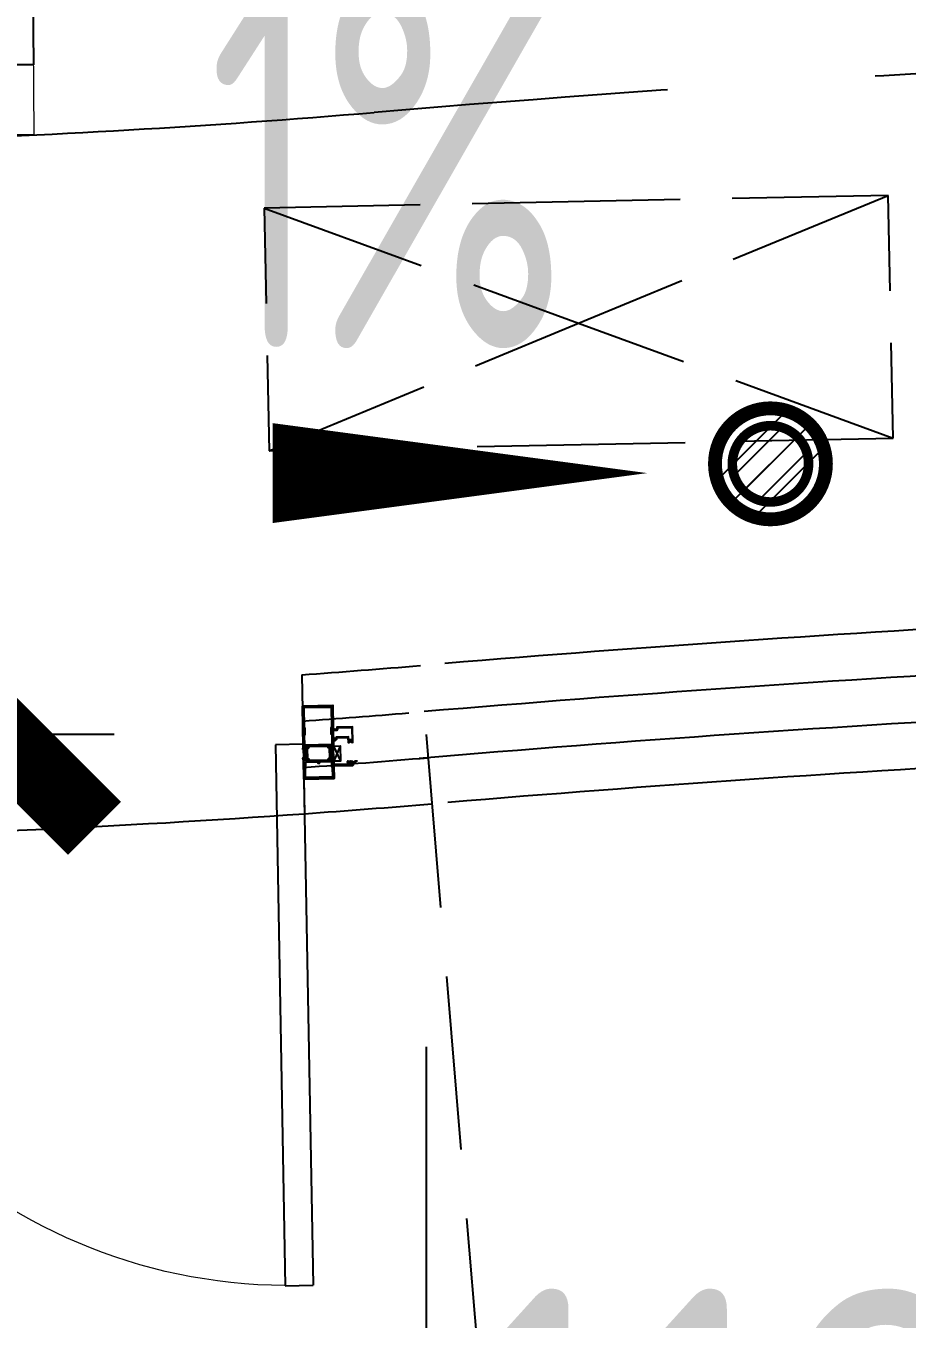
# Model space of a CAD drawing. Header units: inches. Extents: x 0 to 1813292486, y 0 to 3473589894.
# Drawn here: x 600504912 to 600506183, y 3473208569 to 3473210433 of the extents above; entities that cross this region are included whole.
import ezdxf

# ---------------------------------------------------------------- set-up
doc = ezdxf.new("R2010")
doc.units = ezdxf.units.IN
doc.header["$LTSCALE"] = 1000
doc.header["$MEASUREMENT"] = 0
doc.linetypes.add('AX-MALL-DIM-P02$0$DASH', pattern=[0.35, 0.25, -0.1])
doc.linetypes.add('AX-MALL-WALL-P02-QT$0$DASH', pattern=[0.35, 0.25, -0.1])
for name, color, linetype in [('A-Anno-Note', 241, 'Continuous'), ('AX-MALL-DIM-P02$0$A-Anno-Dims', 3, 'Continuous'), ('AX-MALL-DIM-P02$0$A-Anno-Note', 241, 'Continuous'), ('AX-MALL-DIM-P02$0$A-Detl-Patt', 8, 'Continuous'), ('AX-MALL-P02-200$0$A-Anno-Note', 241, 'Continuous'), ('AX-MALL-WALL-P02$0$A-Anno-Note', 241, 'Continuous'), ('AX-MALL-WALL-P02-QT$0$A-Anno-Note', 241, 'Continuous'), ('AX-MALL-WALL-P02-QT$0$A-Curt', 151, 'Continuous'), ('AX-MALL-WALL-P02-QT$0$A-Detl-Patt', 8, 'Continuous'), ('AX-MALL-WALL-P02-QT$0$A-Detl-Thin', 131, 'Continuous'), ('AX-MALL-WALL-P02-QT$0$A-Fixt', 81, 'Continuous'), ('AX-MALL-WALL-P02-QT$0$A-Wind', 4, 'Continuous'), ('AX-MALL-WALL-P02-QT$0$GASKET', 2, 'Continuous'), ('AX-MALL-WALL-P02-QT$0$STSF', 2, 'Continuous'), ('PX-MALL-P02-LG$0$P-Drain-Fldr', 4, 'Continuous'), ('PX-MALL-P02-LG$0$P-Drain-Fldr-ARCH', 161, 'Continuous'), ('PX-MALL-P02-LG$0$P-Drain-Fldr-W100', 4, 'Continuous'), ('PX-MALL-P02-LG$0$P-Drain-Fldr-W50', 4, 'Continuous')]:
    doc.layers.add(name, color=color, linetype=linetype)
doc.layers.add('AX-MALL-WALL-P02-QT$0$AM_SUPPR', color=6, linetype='Continuous', lineweight=30)
doc.layers.add('AX-MALL-WALL-P02-QT$0$M-AUX-TO-ARCH', color=1, linetype='Continuous', plot=False)
doc.styles.add('AX-MALL-DIM-P02$0$_TCH_DIM', font='gbenor.shx')
doc.styles.add('AX-MALL-DIM-P02$0$_TCH_DIM_T3', font='gbenor.shx')
doc.dimstyles.new('AX-MALL-DIM-P02$0$_TCH_ARCH&&180', dxfattribs={"dimtxt": 535.5, "dimasz": 270, "dimexe": 450, "dimexo": 450, "dimgap": 137.25, "dimtad": 1, "dimdec": 0, "dimzin": 0, "dimdsep": 46, "dimtxsty": 'AX-MALL-DIM-P02$0$_TCH_DIM_T3', "dimblk": 'AX-MALL-DIM-P02$0$_ArchTick', "dimcen": 0.09, "dimclrt": 7, "dimazin": 2, "dimtfac": 1, "dimtdec": 0, "dimtix": 1, "dimtmove": 2, "dimatfit": 3, "dimfxl": 500, "dimtolj": 1, "dimtzin": 0, "dimarcsym": 0})

# ---------------------------------------------------------------- blocks, each defined once
blk = doc.blocks.new('AX-MALL-WALL-P02-QT$0$JB-AC(O)-Hide')
for p, q in [((-225, 174.9999999999709), (-450, 174.9999999999709)), ((-450, 174.9999999999709), (-450, 37.4999999999709)), ((-450, 174.9999999999709), (-225, 87.4999999999709)), ((150, 174.9999999999709), (-150, 174.9999999999709)), ((450, 174.9999999999709), (225.0000000000582, 174.9999999999709)), ((225.0000000000582, 87.5), (450, 174.9999999999709)), ((450, 37.4999999999709), (450, 174.9999999999709)), ((-150, 58.33333333331393), (0, -2.91038304567337e-11)), ((0, -2.91038304567337e-11), (150, 58.33333333331393)), ((-150, -58.33333333337214), (0, 0)), ((0, 0), (150, -58.33333333337214)), ((-450, -37.5000000000291), (-450, -175.0000000000291)), ((450, -175.0000000000291), (450, -37.5000000000291)), ((-450, -175.0000000000291), (-225, -87.5000000000291)), ((225.0000000000582, -87.50000000005821), (450, -175.0000000000291)), ((-450, -175.0000000000291), (-225, -175.0000000000291)), ((-150, -175.0000000000291), (150, -175.0000000000291)), ((225.0000000000582, -175.0000000000291), (450, -175.0000000000291))]:
    blk.add_line(p, q)
blk = doc.blocks.new('AX-MALL-WALL-P02-QT$0$tj')
at = {"layer": 'AX-MALL-WALL-P02-QT$0$A-Detl-Patt'}
h = blk.add_hatch(dxfattribs=at)
h.set_pattern_fill('STEEL', color=256, scale=100.0000000000001, angle=50.43183869082386)
h.set_pattern_definition([(75.00000000004839, (-14278.19445574284, 156289.8254051208), (-153.3407249234246, 41.08752340989569), []), (75.00000000004839, (-14317.88195610046, 156358.5661673546), (-153.3407249234246, 41.08752340989569), [])])
edge = h.paths.add_edge_path()
edge.add_line((88101.273016572, 47666.64152574539), (87883.93542659283, 47459.84604215622))
edge.add_line((87883.93542659283, 47459.84604215622), (91571.54751467705, 43584.64122533798))
edge.add_arc((262949.389629302, 558937.705083496), 543101.4133620498, 251.6057364187558, 260.0288666978238)
edge.add_arc((172180.8466627672, -2862.146247219684), 27099.9982179492, 64.7128659603706, 96.9316049602786, ccw=False)
edge.add_arc((262948.9730309481, 558936.3205539446), 543099.9677998082, 261.6155114784545, 271.7251478115656)
edge.add_line((279298.9759148359, 16082.51663446426), (279298.9759315252, 16382.65274763107))
edge.add_arc((262948.9742454757, 558936.3204835369), 542799.9676941936, 261.62020364125146, 271.7261014454634, ccw=False)
edge.add_arc((172180.8456921196, -2862.14609140989), 27400.00151046549, 64.80631838577902, 96.83815911678944)
edge.add_arc((262949.394896181, 558937.7037490648), 542801.4137571028, 251.6136389015772, 260.02417327084333, ccw=False)
edge.add_line((91737.26096642017, 43845.69257831573), (88101.273016572, 47666.64152574539))
blk.add_lwpolyline([(88103.03003954887, 47737.33037519455), (87813.24658572674, 47461.60306501389), (91543.92713344097, 43541.13421487808, 0.03677856867194786), (168908.9495433569, 23989.2463850975, -0.1416543586965341), (183742.0972260237, 21592.70785188675, 0.04416604653312874), (279348.9759123325, 16034.00206041336), (279348.9759345055, 16434.18465709686, -0.04414427716130016), (183859.0483468771, 21979.79425859451, 0.1405450684183163), (168919.8474783897, 24393.46752309799, -0.03670519880877311), (91764.87840116024, 43889.20268630981), (88103.03007543087, 47737.33033752441)], format="xyb", dxfattribs=at)
blk.add_lwpolyline([(88101.273016572, 47666.64152574539), (87883.93542659283, 47459.84604215622), (91571.54751467705, 43584.64122533798, 0.0367693963449814), (168910.2986617088, 24039.77597379684, -0.1415142461245126), (183756.7420067787, 21641.08926153183, 0.04414024362697595), (279298.9759148359, 16082.51663446426), (279298.9759315252, 16382.65274763107, -0.04412389944666065), (183844.4648458958, 21931.40288829803, 0.1406825130026793), (168918.4574091434, 24342.94360637665, -0.03671436212623864), (91737.26096642017, 43845.69257831573)], format="xyb", close=True, dxfattribs=at)
blk = doc.blocks.new('AX-MALL-WALL-P02-QT$0$1')
at = {"layer": 'AX-MALL-WALL-P02-QT$0$A-Detl-Patt', "linetype": 'AX-MALL-WALL-P02-QT$0$DASH', "extrusion": (0, 0, -1)}
for p, q in [((108521.714856267, -109072.1955194473), (108772.1514668465, -108543.5117721558)), ((108799.2634540796, -108556.3546748161), (108772.1514668465, -108543.5117721558)), ((108548.8268431425, -109085.0384221077), (108799.2634540796, -108556.3546748161)), ((109579.0823497772, -109573.0687398911), (109829.5189602375, -109044.3849935532)), ((109829.5189602375, -109044.3849935532), (109856.6309474707, -109057.2278962135)), ((109606.1943365335, -109585.9116430283), (109856.6309474707, -109057.2278962135)), ((108521.714856267, -109072.1955194473), (108548.8268431425, -109085.0384221077)), ((109606.1943365335, -109585.9116430283), (109579.0823497772, -109573.0687398911))]:
    blk.add_line(p, q, dxfattribs=at)
at = {"layer": 'AX-MALL-WALL-P02-QT$0$A-Detl-Patt', "linetype": 'AX-MALL-WALL-P02-QT$0$DASH', "lineweight": 13, "extrusion": (0, 0, -1)}
blk.add_lwpolyline([(-108799.1811138391, -108556.5284986496, 0.4067224467930122), (-109063.9545964003, -109329.0535812378, 0.4067224466732205), (-109829.4366202354, -109044.5588169098)], format="xyb", dxfattribs=at)
at = {"layer": 'AX-MALL-WALL-P02-QT$0$A-Detl-Patt', "linetype": 'AX-MALL-WALL-P02-QT$0$DASH', "lineweight": 13}
blk.add_lwpolyline([(108478.905179143, -109162.5688095093), (109563.3846606016, -109676.2849311829), (109649.0040137768, -109495.538351059), (108564.524532795, -108981.8222289085)], close=True, dxfattribs=at)
blk = doc.blocks.new('AX-MALL-WALL-P02-QT$0$A$C0A607B9E')
at = {"linetype": 'Continuous'}
h = blk.add_hatch(dxfattribs=at)
h.set_pattern_fill('ANSI37', color=1)
h.set_pattern_definition([(45, (-14339043.63523581, -8955566.604721913), (-1.122532015133644, 1.122532015133644), []), (135, (-14339043.63523581, -8955566.604721913), (-1.122532015133644, -1.122532015133644), [])])
edge = h.paths.add_edge_path()
edge.add_arc((-0.9139503181124102, 1.200005680356738), 0.3000000007109677, 90.00000149136477, 158.929007380809)
edge.add_arc((-10.52524774848678, 4.903107314972528), 9.999999999843164, 296.68295386745126, 338.92900744899754, ccw=False)
edge.add_arc((-5.899999882837115, -4.299994455418107), 0.3000000008783908, 116.6829538936344, 276.6693296848372)
edge.add_arc((-6.910409859460344, 4.341132302995603), 8.999999999489495, 276.6693296640343, 314.4305404647798)
edge.add_arc((-0.3999999367800706, -2.299994305821036), 0.3000000002775039, 15.965287726026588, 134.4305406202942, ccw=False)
edge.add_line((-0.1115713827311993, -2.217477826401591), (0.3154286928474903, -3.710016246885061))
edge.add_arc((0.7000000978382417, -3.599994275853302), 0.3999999995578422, 195.9652875317322, 344.0347155208576)
edge.add_line((1.084571508690715, -3.710016226395965), (1.511571504175663, -2.217477781698108))
edge.add_arc((1.800000062481238, -2.299994244905033), 0.2999999999106872, 15.965287485570286, 164.0347154745168, ccw=False)
edge.add_line((2.088428616523743, -2.217477766796947), (2.515428692102432, -3.710016187280416))
edge.add_arc((2.900000097758064, -3.599994215050893), 0.4000000005265283, 195.9652876704863, 344.0347156596117)
edge.add_line((3.284571509808302, -3.710016164928675), (3.711571503430605, -2.217477722093463))
edge.add_arc((4.00000006173618, -2.299994185300388), 0.2999999999106869, 15.965287485570173, 164.0347154745168, ccw=False)
edge.add_line((4.288428615778685, -2.217477707192302), (4.715428693220019, -3.710016125813127))
edge.add_arc((5.100000098210771, -3.599994154781367), 0.3999999995578422, 195.9652875317322, 344.0347155208576)
edge.add_line((5.484571509063244, -3.71001610532403), (5.911571504548192, -2.217477662488818))
edge.add_arc((6.200000063120209, -2.29999412476442), 0.299999999910687, 15.96528767057572, 164.0347156595223, ccw=False)
edge.add_line((6.488428616896272, -2.217477645725012), (6.915428692474961, -3.710016066208482))
edge.add_arc((7.300000097895622, -3.599994094782827), 0.4000000000795124, 195.9652875690395, 360.0000015636518)
edge.add_line((7.700000097975135, -3.599994083866477), (7.700000008568168, -0.2999997902661562))
edge.add_arc((7.400000008754432, -0.2999997986480594), 0.2999999998137356, 1.600825587715661e-06, 90.00000160082558)
edge.add_line((7.400000000372529, 2.011656761169434e-07), (0, 0))
edge.add_line((0, 0), (-4.097819328308105e-08, 1.500005705282092))
edge.add_line((-4.097819328308105e-08, 1.500005705282092), (-0.9139503259211779, 1.500005681067705))
at = {"color": 1, "linetype": 'Continuous'}
blk.add_lwpolyline([(-0.9139503259211779, 1.500005681067705, 0.3101686492580818), (-1.193891020491719, 1.30786301009357, -0.1864497568041369), (-6.03471584059298, -4.031942946836352, 0.8389983335969544), (-5.865158159285784, -4.597964344546199, 0.1662717036753362), (-0.610013160854578, -2.085764415562153, -0.5684557283123705), (-0.1115713827311993, -2.217477826401591), (0.3154286928474903, -3.710016246885061, 0.754029116043224), (1.084571508690715, -3.710016226395965), (1.511571504175663, -2.217477781698108, -0.7540291160419995), (2.088428616523743, -2.217477766796947), (2.515428692102432, -3.710016187280416, 0.754029116043224), (3.284571509808302, -3.710016164928675), (3.711571503430605, -2.217477722093463, -0.7540291160419994), (4.288428615778685, -2.217477707192302), (4.715428693220019, -3.710016125813127, 0.754029116043224), (5.484571509063244, -3.71001610532403), (5.911571504548192, -2.217477662488818, -0.7540291160419995), (6.488428616896272, -2.217477645725012), (6.915428692474961, -3.710016066208482, 0.8695526997197187), (7.700000097975135, -3.599994083866477), (7.700000008568168, -0.2999997902661562, 0.414213562373095), (7.400000000372529, 2.011656761169434e-07), (0, 0), (-4.097819328308105e-08, 1.500005705282092)], format="xyb", close=True, dxfattribs=at)
blk = doc.blocks.new('AX-MALL-WALL-P02-QT$0$尺寸分格点')
at = {"ltscale": 10}
h = blk.add_hatch(color=1, dxfattribs=at)
h.dxf.hatch_style = 1
edge = h.paths.add_edge_path()
edge.add_line((0, -1.5), (-5.470445860503725e-37, 1.862645149230957e-09))
edge.add_line((0, 1.862645149230957e-09), (-1.5, 0))
edge.add_arc((0, 0), 1.5, 180, 270)
edge = h.paths.add_edge_path()
edge.add_line((0, 1.5), (5.470445846917725e-37, 1.862645149230957e-09))
edge.add_line((0, 1.862645149230957e-09), (1.5, 0))
edge.add_arc((0, 0), 1.5, 0, 90)
for p, q in [((-2.5, 0), (2.5, 0)), ((0, -2.5), (0, 2.5))]:
    blk.add_line(p, q)
blk.add_circle((0, 0), 1.5)
blk = doc.blocks.new('AX-MALL-WALL-P02-QT$0$定位点')
blk.add_blockref('AX-MALL-WALL-P02-QT$0$尺寸分格点', (0, 0))
blk = doc.blocks.new('AX-MALL-WALL-P02-QT$0$A$C40565891')
h = blk.add_hatch()
h.set_pattern_fill('NET', color=6, scale=0.5, angle=315)
h.set_pattern_definition([(225.0000000000001, (-8954763.885715963, -14331520.94940183), (-1.122532015133644, 1.122532015133643), []), (135.0000000000001, (-8954763.885715963, -14331520.94940183), (1.122532015133643, 1.122532015133644), [])])
edge = h.paths.add_edge_path()
edge.add_line((-2.873205080628395, -1), (-17.1267949193716, -1))
edge.add_arc((-17.12679491817267, -2.000000000321539), 1.000000000321539, 90.00000006869386, 120.0000000686844)
edge.add_line((-17.6267949193716, -1.133974596858025), (-19.29999999888241, -2.099999999627471))
edge.add_line((-19.29999999888241, -2.099999999627471), (-19.59999999962747, -2.099999999627471))
edge.add_arc((-19.60000000055891, -1.700000000186378), 0.3999999994410928, 180.0000001333858, 270.00000013341844, ccw=False)
edge.add_line((-20, -1.700000001117587), (-20, 1.699999999254942))
edge.add_arc((-19.59999999962758, 1.699999999255055), 0.4000000003724153, 89.99999999998369, 180.0000000000163, ccw=False)
edge.add_line((-19.59999999962747, 2.099999999627471), (-19.29999999888241, 2.099999999627471))
edge.add_line((-19.29999999888241, 2.099999999627471), (-17.6267949193716, 1.133974596858025))
edge.add_arc((-17.12679491817268, 2.000000000321516), 1.000000000321515, 239.9999999313152, 269.9999999313065)
edge.add_line((-17.1267949193716, 1), (-2.873205080628395, 1))
edge.add_arc((-2.873205081827319, 2.000000000321497), 1.000000000321497, 270.0000000686933, 300.0000000686851)
edge.add_line((-2.373205080628395, 1.133974596858025), (-0.6999999992549419, 2.099999999627471))
edge.add_line((-0.6999999992549419, 2.099999999627471), (-0.400000000372529, 2.099999999627471))
edge.add_arc((-0.4000000003724153, 1.699999999255056), 0.4000000003724153, -1.63140612130519e-11, 90.00000000001631, ccw=False)
edge.add_line((0, 1.699999999254942), (0, -1.700000001117587))
edge.add_arc((-0.3999999994410927, -1.700000000186378), 0.3999999994410927, 269.99999986658156, 359.99999986661413, ccw=False)
edge.add_line((-0.400000000372529, -2.099999999627471), (-0.6999999992549419, -2.099999999627471))
edge.add_line((-0.6999999992549419, -2.099999999627471), (-2.373205080628395, -1.133974596858025))
edge.add_arc((-2.873205081827309, -2.00000000032146), 1.00000000032146, 59.99999993131432, 89.9999999313073)
at = {"layer": 'AX-MALL-WALL-P02-QT$0$STSF', "lineweight": 40}
blk.add_lwpolyline([(-2.873205080628395, -1), (-17.1267949193716, -1, 0.1316524975873539), (-17.6267949193716, -1.133974596858025), (-19.29999999888241, -2.099999999627471), (-19.59999999962747, -2.099999999627471, -0.4142135623732616), (-20, -1.700000001117587), (-20, 1.699999999254942, -0.4142135623732612), (-19.59999999962747, 2.099999999627471), (-19.29999999888241, 2.099999999627471), (-17.6267949193716, 1.133974596858025, 0.1316524975873571), (-17.1267949193716, 1), (-2.873205080628395, 1, 0.1316524975873597), (-2.373205080628395, 1.133974596858025), (-0.6999999992549419, 2.099999999627471), (-0.400000000372529, 2.099999999627471, -0.4142135623732616), (0, 1.699999999254942), (0, -1.700000001117587, -0.4142135623732616), (-0.400000000372529, -2.099999999627471), (-0.6999999992549419, -2.099999999627471), (-2.373205080628395, -1.133974596858025, 0.1316524975873647)], format="xyb", close=True, dxfattribs=at)
blk = doc.blocks.new('AX-MALL-WALL-P02-QT$0$A$C5DA96DE0')
at = {"layer": 'AX-MALL-WALL-P02-QT$0$AM_SUPPR', "color": 3}
for points in [[(-22.00068093277514, 105.1999999992549), (-22.00001176260412, 46.60000000149012, -0.414213562373095), (-21.70001176185906, 46.29999999888241), (-21.7000117637217, 45.30000000074506, -0.4142135651008757), (-21.90001176483929, 45.09999999962747), (-22.11765938811004, 45.09999999962747, 0.3152987896086648), (-22.30559791438282, 44.96840402856469), (-22.88795028813183, 43.36840402893722, 0.5486187836891172), (-22.68258061446249, 43.10076105967164), (-19.96206398494542, 43.32127769291401, 0.1763269799607178), (-19.83807377703488, 43.37909527309239), (-19.45859040878713, 43.75857864320278, 0.5773502703764628), (-19.54824795387685, 44.09318516403437), (-19.70076583139598, 44.13405220396817, -0.3107450373417215), (-19.86631920561194, 44.32805990986526), (-20.20001176558435, 46.220524456352), (-20.20001176558435, 46.30000000074506, -0.664494698151357), (-19.35008465312421, 46.6571428515017, 0.1962615707062706), (-19.21011380665004, 46.59999999962747), (-15.80001176707447, 46.59999999962747, -0.414213562373095), (-15.50001176446676, 46.30000000074506), (-15.50001176446676, 45.99448045343161), (-16.4794679954648, 44.32503772899508, 0.5796797259406589), (-16.35058767162263, 44.09999999776483), (-15.09727879799902, 44.09999999776483, 0.266079426403572), (-14.23476512730122, 44.59396623261273), (-13.34764037840068, 46.10603376291692, -0.2660794268336467), (-12.48512670956552, 46.59999999776483), (-12.48512670956552, 46.59999999776483), (12.48510318435729, 46.59999999962747, -0.2660794268336467), (13.3476168513298, 46.10603376291692), (14.23474160209298, 44.59396623261273, 0.266079426403572), (15.09725527279079, 44.09999999962747), (16.35056414455175, 44.09999999962747, 0.5796797259406589), (16.47944446653128, 44.32503772713244), (15.49998823925853, 45.99448045343161), (15.49998823553324, 46.29999999888241, -0.414213562373095), (15.7999882362783, 46.59999999962747), (19.21009027957916, 46.59999999962747, 0.1962615707062706), (19.35006112605333, 46.6571428515017, -0.664494698151357), (20.19998823665082, 46.29999999888241), (20.19998823665082, 46.220524456352), (19.86629567667842, 44.32805990800261, -0.3107450373417215), (19.70074230805039, 44.13405220396817), (19.54822442866862, 44.09318516217172, 0.5773502703764628), (19.45856687985361, 43.75857864320278), (19.83805025182664, 43.37909527309239, 0.1763269799607178), (19.96204045787454, 43.32127769291401), (22.68255708739161, 43.10076105967164, 0.5486187836891172), (22.88792676106095, 43.36840402893722), (22.30557438544929, 44.96840402670205, 0.3152987896086648), (22.11763586290181, 45.10000000149012), (21.89998823590577, 45.09999999962747, -0.4142135651008757), (21.69998823665082, 45.29999999888241), (21.69998823478818, 46.29999999888241, -0.414213562373095), (21.99998823739588, 46.59999999962747), (22.00029997527599, 73.89985392801464)], [(-12.48512671142817, 26.59999999962747), (-12.48512671142817, 26.59999999962747, -0.266079426695036), (-13.34764038026333, 27.09396623820066), (-14.23476512916386, 28.60603376477957, 0.2660794267352428), (-15.09727879799902, 29.10000000149012), (-16.35058767162263, 29.09999999962747, 0.5796797243171364), (-16.4794679954648, 28.87496227398515), (-15.50001176446676, 27.20551954396069), (-15.50001176819205, 26.90000000223517, -0.414213562429924), (-15.80001176521182, 26.59999999776483), (-19.21011380665004, 26.59999999962747, 0.196261570738114), (-19.35008465498686, 26.54285714589059, -0.6644947009864839), (-20.20001176558435, 26.90000000223517), (-20.20001176558435, 26.97947554662824), (-19.86631920747459, 28.87194008752704, -0.3107450376907102), (-19.70076583139598, 29.06594779156148), (-19.5482479557395, 29.10681483522058, 0.5773502691095918), (-19.45859040878713, 29.44142135605216), (-19.83807377517223, 29.82090472429991, 0.1763269806166101), (-19.96206398680806, 29.87872230820358), (-22.68258061632514, 30.0992389395833, 0.5486187865199976), (-22.88795028440654, 29.83159597031772), (-22.30559791252017, 28.23159597069025, 0.3152987889515711), (-22.1176593862474, 28.09999999962747), (-21.90001176297665, 28.09999999776483, -0.4142135620321224), (-21.70001176558435, 27.89999999850988), (-21.70001176558435, 26.90000000037253, -0.414213562429924), (-22.00001176446676, 26.59999999962747), (-22.00026272423565, -1.862645149230957e-09), (22.00026272051036, 0), (22.00006804615259, 18.00577012822032)], [(22.00005050562322, 19.99999999813735), (21.99998823739588, 26.59999999962747, -0.414213562429924), (21.69998823665082, 26.90000000037253), (21.69998823478818, 27.89999999850988, -0.4142135620321224), (21.89998823776841, 28.09999999962747), (22.11763586103916, 28.09999999776483, 0.3152987889515711), (22.30557438544929, 28.23159596882761), (22.88792676106095, 29.83159597218037, 0.5486187865199976), (22.68255708925426, 30.0992389395833), (19.96204045601189, 29.87872230820358, 0.1763269806166101), (19.83805024810135, 29.82090472429991), (19.45856687985361, 29.44142135605216, 0.5773502691095918), (19.54822443053126, 29.10681483708322), (19.70074230805039, 29.06594779156148, -0.3107450376907102), (19.86629567667842, 28.87194008752704), (20.19998823851347, 26.97947554290295), (20.19998824037611, 26.89999999850988, -0.6644947009864839), (19.35006112605333, 26.54285714402795, 0.196261570738114), (19.21009027957916, 26.59999999776483), (15.79998823441565, 26.59999999776483, -0.414213562429924), (15.49998823925853, 26.89999999850988), (15.49998823925853, 27.20551954582334), (16.47944446466863, 28.87496227398515, 0.5796797243171364), (16.3505641464144, 29.09999999962747), (15.09725527092814, 29.09999999776483, 0.2660794267352428), (14.23474160209298, 28.60603376477957), (13.3476168513298, 27.09396623820066, -0.266079426695036), (12.48510318249464, 26.59999999962747), (-12.48512671142817, 26.59999999962747)]]:
    blk.add_lwpolyline(points, format="xyb", dxfattribs=at)
for points in [[(22.00029996782541, 73.89983759261668), (22.00005446560681, 73.89983759261668), (21.99998823553324, 105.1999999992549), (-22.00068093277514, 105.1999999992549)], [(-19.80001176521182, 103), (-19.80001176521182, 103), (-19.80001176334918, 74.70021012239158), (-19.00001176446676, 73.70021012239158), (-19.00001176446676, 68.70021012239158), (-19.00001176446676, 63.70021012239158), (-20.00001176446676, 62.70021012611687), (-20.00001176446676, 48.79999999888241), (19.99998823553324, 48.79999999701977), (19.99998823739588, 62.70021012425423), (18.99998823739588, 63.70021012425423), (18.99998823739588, 68.70021012239158), (18.99998823553324, 73.70021012425423), (19.79998823814094, 74.70021012052894), (19.79998823814094, 103), (-19.80001176521182, 103)], [(-19.00003717839718, 24.40000000223517), (-19.00003717839718, 16.60000000149012), (-19.8001159671694, 15.59989579208195), (-19.80026083253324, 2.199999997392297), (-19.80001176521182, 2.199999999254942), (19.80023730732501, 2.199999997392297), (19.80009244196117, 15.5998957939446), (19.0000136513263, 16.60000000149012), (19.0000136513263, 24.40000000223517), (-19.00003717839718, 24.40000000223517)], [(21.99999776296318, 20.00577012635767), (43.9999977555126, 20.00634960085154), (43.99998722039163, 20.40634960122406), (44.99999512173235, 20.10637594014406), (44.99998722039163, 20.40637594088912), (45.99999512173235, 20.10640227980912), (45.99998722039163, 20.40640228055418), (46.99999512173235, 20.10642861947417), (46.99998722039163, 20.40642862021923), (47.99999511986971, 20.10645495913923), (47.99998721852899, 20.40645495988429), (48.99998721852899, 20.40648129954934), (49.00005043298006, 18.00648130103946), (22.00006804615259, 18.00577012822032)]]:
    blk.add_lwpolyline(points, dxfattribs=at)
at = {"color": 6, "ltscale": 10, "xscale": -0.9999999999999999, "rotation": 90}
blk.add_blockref('AX-MALL-WALL-P02-QT$0$A$C40565891', (-17.70395603775978, 26.59999999776483), dxfattribs=at)
at = {"color": 6, "ltscale": 10, "rotation": 270}
blk.add_blockref('AX-MALL-WALL-P02-QT$0$A$C40565891', (17.7039325106889, 26.59999999962747), dxfattribs=at)
blk = doc.blocks.new('AX-MALL-WALL-P02-QT$0$A$C3D8E1D5A')
at = {"color": 3, "ltscale": 10}
blk.add_lwpolyline([(-25.00024726614356, -18.80000000074506), (-25.00024726614356, -17.5), (-23.00024726614356, -17.5), (-23.00024726614356, -15.49870925210416), (-6.999231616035104, -15.49870925210416), (-6.999231616035104, -22.4997000452131), (-5.299231618642807, -22.49987648613751, 0.4142135623695433), (-4.999231617897749, -22.19987648539245), (-4.999231617897749, -21.80005405470729, 0.4140000559725384), (-5.299012914299965, -21.50005413405597), (-5.699499286711216, -21.49969883821905, -0.483847094079415), (-5.991148311644793, -21.13052784092724), (-5.699231617152691, -19.89966636151075), (-1.299031617119908, -19.89966636151075), (-1.005294770002365, -21.1397417280823, -0.4741802569087657), (-1.298974558711052, -21.49969902634621), (-1.699460931122303, -21.50005413405597, 0.4140000559734259), (-1.999242229387164, -21.80005405470729), (-1.999242229387164, -22.19987648539245, 0.4142135624494586), (-1.699242228642106, -22.49987648613751), (0.0007206704467535019, -22.49987648613751), (0, 0), (-22.90028521977365, 0), (-22.90028521977365, -1), (-22.40028521977365, -1), (-22.40028521977365, -3, -0.414213562373095), (-22.90028521977365, -3.5), (-25.00028521940112, -3.5), (-25.46520863845944, -2.913615984842181, 0.4988684829111732), (-25.94440526142716, -2.92562854103744), (-27.44440526142716, -5.025628542527556, 0.8192868568614478), (-27.04232501238585, -5.455046217888594), (-25.50028521940112, -4.5), (-22.90028521977365, -4.5, 0.414213562373095), (-21.40028521977365, -3), (-21.40028521977365, -1), (-3.19995454326272, -1, -0.4142094303452601), (-0.9999545440077782, -3.199968963861465), (-0.9996059481054544, -18.5), (-5.999231616035104, -18.5), (-5.999231616035104, -14.5), (-24.00024726614356, -14.5), (-24.00024726614356, -16.5), (-25.00024726614356, -16.5), (-27.20351210050285, -16.5, 0.6582415972160955), (-27.56668968312442, -17.34365977905691), (-25.86342484690249, -19.14365977980196, 0.6827143578984822), (-25.00028521940112, -18.79383949562907)], format="xyb", dxfattribs=at)
blk = doc.blocks.new('AX-MALL-WALL-P02-QT$0$A$C3EB17898')
at = {"color": 6}
for p, q in [((22.00011673569679, 23.00000000001455), (31.33093450777233, 1)), ((31.33093450404704, 22.99999999998545), (22.00011673942208, 0.9999999999854481))]:
    blk.add_line(p, q, dxfattribs=at)
blk.add_lwpolyline([(22.00011673569679, 23.00000000001455), (31.33093450404704, 22.99999999998545), (31.33093450777233, 1), (22.00011673942208, 0.9999999999854481)], close=True, dxfattribs=at)
at = {"color": 6, "ltscale": 10}
for name, p in [('AX-MALL-WALL-P02-QT$0$A$C5DA96DE0', (0, -23.70584608986974)), ('AX-MALL-WALL-P02-QT$0$A$C3D8E1D5A', (49.90040195731854, 50.19399150274694))]:
    blk.add_blockref(name, p, dxfattribs=at)
at = {"color": 6, "ltscale": 10, "rotation": 180}
blk.add_blockref('AX-MALL-WALL-P02-QT$0$A$C0A607B9E', (48.99995207971369, -3.305792821571231), dxfattribs=at)
at = {"layer": 'AX-MALL-WALL-P02-QT$0$GASKET', "extrusion": (0, 0, -1), "zscale": -1, "rotation": 270}
blk.add_blockref('AX-MALL-WALL-P02-QT$0$定位点', (1.455191522836685e-11, 0), dxfattribs=at)
blk = doc.blocks.new('AX-MALL-WALL-P02-QT$0$mqst2')
at = {"color": 6, "ltscale": 10, "rotation": 1.064420212322443}
blk.add_blockref('AX-MALL-WALL-P02-QT$0$A$C3EB17898', (291744.4076734781, -37902.80428504944), dxfattribs=at)
blk = doc.blocks.new('AX-MALL-WALL-P02-QT$0$$DorLib2D$00000002')
for p, q in [((-0.5, -5.684341886080802e-17), (-0.5000000000000007, 0.4875)), ((-0.4750000000000007, 0.4875), (-0.5000000000000007, 0.4875)), ((-0.475, -2.842170943040401e-17), (-0.4750000000000007, 0.4875)), ((0.475, -2.842170943040401e-17), (0.4750000000000007, 0.4875)), ((0.4750000000000007, 0.4875), (0.5000000000000007, 0.4875)), ((0.5, -5.684341886080802e-17), (0.5000000000000007, 0.4875)), ((-0.5, -5.684341886080802e-17), (-0.475, -2.842170943040401e-17)), ((0.5, -5.684341886080802e-17), (0.475, -2.842170943040401e-17))]:
    blk.add_line(p, q)
at = {"lineweight": 13}
for centre, start, end in [((-0.4875, -4.263256414560601e-17), 0, 88.53071641864632), ((0.4875, -4.263256414560601e-17), 91.4692835813537, 180)]:
    blk.add_arc(centre, 0.4875, start, end, dxfattribs=at)
blk = doc.blocks.new('AX-MALL-WALL-P02-QT')
at = {"layer": 'AX-MALL-WALL-P02-QT$0$A-Curt'}
blk.add_line((600312359.1801542, 3473095504.937372), (600312292.7222885, 3473095315.999659), dxfattribs=at)
for centre, radius, start, end in [((600316541.4376444, 3473109805.941617), 14900.00000461566, 253.6987038246083, 254.3578702907496), ((600316541.437655, 3473109805.941613), 14966.66667059981, 253.6849812538484, 254.2726099401251), ((600304246.4026616, 3473065894.757657), 30699.99957732921, 72.67516210156371, 74.29179736479588), ((600304246.4026706, 3473065894.757663), 30633.33290243403, 72.67516211437315, 74.35787036919191), ((600316541.4376512, 3473109805.941615), 15033.33333817807, 253.6713806239021, 254.3578702631905), ((600304246.4026706, 3473065894.75766), 30566.66623951478, 72.6751621161894, 74.38178817660578), ((600316541.4376798, 3473109805.941606), 15100.00000386867, 253.6579001282284, 254.357870150482), ((600304246.4026636, 3473065894.757664), 30499.99957060369, 72.67516210145419, 74.31425949702016)]:
    blk.add_arc(centre, radius, start, end, dxfattribs=at)
at = {"layer": 'AX-MALL-WALL-P02-QT$0$A-Detl-Thin', "linetype": 'AX-MALL-WALL-P02-QT$0$DASH', "ltscale": 3}
blk.add_lwpolyline([(600310105.9584247, 3473097260.240868, 0.05028166219167452), (600312739.6833571, 3473096228.141189, -0.01170270555737798), (600314149.7278259, 3473095797.502081, -0.01170270555737798)], format="xyb", dxfattribs=at)
at = {"layer": 'AX-MALL-WALL-P02-QT$0$A-Wind'}
blk.add_arc((600316541.4376364, 3473109805.941618), 15100.00000431228, 247.5839521265842, 253.6579287620058, dxfattribs=at)
at = {"layer": 'AX-MALL-WALL-P02-QT$0$A-Anno-Note', "rotation": 339.5681613092181}
blk.add_blockref('AX-MALL-WALL-P02-QT$0$mqst2', (600052179.2710491, 3473232742.396311), dxfattribs=at)
at = {"layer": 'AX-MALL-WALL-P02-QT$0$A-Detl-Thin', "rotation": 339.5681613091762}
blk.add_blockref('AX-MALL-WALL-P02-QT$0$tj', (600144118.6961328, 3473128496.287411), dxfattribs=at)
at = {"layer": 'AX-MALL-WALL-P02-QT$0$A-Fixt', "rotation": 340.7318138791507}
blk.add_blockref('AX-MALL-WALL-P02-QT$0$JB-AC(O)-Hide', (600312910.0732421, 3473095840.615058), dxfattribs=at)
at = {"layer": 'AX-MALL-WALL-P02-QT$0$A-Wind', "xscale": 1600, "yscale": -1600, "zscale": 200, "rotation": 340.6209404498724}
blk.add_blockref('AX-MALL-WALL-P02-QT$0$$DorLib2D$00000002', (600311571.2757108, 3473095675.920721), dxfattribs=at)
at = {"layer": 'AX-MALL-WALL-P02-QT$0$M-AUX-TO-ARCH', "rotation": 5.31153412230285}
blk.add_blockref('AX-MALL-WALL-P02-QT$0$1', (600193023.6966951, 3473195432.72863), dxfattribs=at)
blk = doc.blocks.new('AX-MALL-WALL-P02')
at = {"layer": 'AX-MALL-WALL-P02$0$A-Anno-Note'}
blk.add_blockref('AX-MALL-WALL-P02-QT', (0, 0), dxfattribs=at)
blk = doc.blocks.new('PX-MALL-P02-LG$0$A$C5A9C1854')
at = {"layer": 'PX-MALL-P02-LG$0$P-Drain-Fldr-W50', "ltscale": 0.7}
for p, q in [((38.89087296527578, -38.89087296521757), (-38.89087296527578, 38.89087296521757)), ((52.36634142632829, -16.81565596791916), (-16.81565596786095, 52.36634142627008)), ((16.81565596797736, -52.36634142627008), (-52.36634142621187, 16.81565596791916))]:
    blk.add_line(p, q, dxfattribs=at)
at = {"layer": 'PX-MALL-P02-LG$0$P-Drain-Fldr-W50', "ltscale": 0.7, "const_width": 13.75}
blk.add_lwpolyline([(-54.99999999994179, 0, 1), (55.00000000005821, 0, 1)], format="xyb", close=True, dxfattribs=at)
blk = doc.blocks.new('PX-MALL-P02-LG$0$A$C7D2520B3')
at = {"layer": 'PX-MALL-P02-LG$0$P-Drain-Fldr', "ltscale": 0.7}
for p, q in [((78.54951213949244, -25.22348395187873), (-25.22348395179142, 78.54951213940512)), ((58.33630944791366, -58.33630944788456), (-58.33630944791366, 58.33630944788456)), ((25.22348395196605, -78.54951213940512), (-78.54951213931781, 25.22348395187873))]:
    blk.add_line(p, q, dxfattribs=at)
at = {"layer": 'PX-MALL-P02-LG$0$P-Drain-Fldr', "ltscale": 0.7, "const_width": 20}
blk.add_lwpolyline([(5.820766091346741e-11, -80, 1), (5.820766091346741e-11, 80, 1)], format="xyb", close=True, dxfattribs=at)
blk = doc.blocks.new('PX-MALL-P02-LG$0$A$C2257314B')
at = {"layer": 'PX-MALL-P02-LG$0$P-Drain-Fldr-ARCH', "ltscale": 0.7}
for p, q in [((38.89087296527578, -38.89087296521757), (-38.89087296527578, 38.89087296521757)), ((52.36634142632829, -16.81565596791916), (-16.81565596786095, 52.36634142627008)), ((16.81565596797736, -52.36634142627008), (-52.36634142621187, 16.81565596791916))]:
    blk.add_line(p, q, dxfattribs=at)
for start, end in [(0, 180), (180, 0)]:
    blk.add_arc((5.820766091346741e-11, -1.77635683940025e-15), 55, start, end, dxfattribs=at)
blk = doc.blocks.new('PX-MALL-P02-LG$0$P-Drain-Fldr')
blk.add_blockref('PX-MALL-P02-LG$0$A$C2257314B', (0, 0))
at = {"layer": 'PX-MALL-P02-LG$0$P-Drain-Fldr-W100'}
blk.add_blockref('PX-MALL-P02-LG$0$A$C7D2520B3', (0, 0), dxfattribs=at)
at = {"layer": 'PX-MALL-P02-LG$0$P-Drain-Fldr-W50'}
blk.add_blockref('PX-MALL-P02-LG$0$A$C5A9C1854', (0, 0), dxfattribs=at)
blk = doc.blocks.new('PX-MALL-P02-LG')
at = {"layer": 'PX-MALL-P02-LG$0$P-Drain-Fldr', "xscale": -0.9999999999999991, "rotation": 339.5681613075038}
blk.add_blockref('PX-MALL-P02-LG$0$P-Drain-Fldr', (600313098.564344, 3473095553.919778), dxfattribs=at)
blk = doc.blocks.new('AX-MALL-DIM-P02$0$_ArchTick')
at = {"color": 0, "linetype": 'ByBlock', "const_width": 0.4}
blk.add_lwpolyline([(-0.5, -0.5), (0.5, 0.5)], dxfattribs=at)
blk = doc.blocks.new('*D1044')
at = {"layer": 'AX-MALL-DIM-P02$0$A-Anno-Dims', "color": 0, "lineweight": -2, "transparency": 16777216}
for p, q in [((600313125.026052, 3473098336.322821), (600312550.3377857, 3473098550.411063)), ((600311922.3299265, 3473095575.561318), (600312972.0274518, 3473098393.319289)), ((600312075.3285266, 3473095518.56485), (600311500.6402605, 3473095732.653092))]:
    blk.add_line(p, q, dxfattribs=at)
at = {"layer": 'AX-MALL-DIM-P02$0$A-Anno-Dims', "color": 0, "lineweight": -2, "transparency": 16777216, "xscale": 270, "yscale": 270, "zscale": 270}
for p, rotation in [((600312972.0274518, 3473098393.319289), 69.5681613137674), ((600311922.3299265, 3473095575.561318), 249.5681613137674)]:
    blk.add_blockref('AX-MALL-DIM-P02$0$_ArchTick', p, dxfattribs=dict(at, rotation=rotation))
at = {"layer": 'AX-MALL-DIM-P02$0$A-Anno-Dims', "color": 7, "transparency": 16777216, "insert": (600312067.6579901, 3473097125.8229), "char_height": 535.5, "attachment_point": 5, "rotation": 69.56816131376739, "style": 'AX-MALL-DIM-P02$0$_TCH_DIM_T3'}
blk.add_mtext('\\A1;3007', dxfattribs=at)
blk = doc.blocks.new('*D1045')
at = {"layer": 'AX-MALL-DIM-P02$0$A-Anno-Dims', "color": 0, "lineweight": -2, "transparency": 16777216}
for p, q in [((600312339.9264183, 3473094939.783411), (600311826.309367, 3473093561.054296)), ((600313461.1711317, 3473094522.086854), (600312947.5540804, 3473093143.35774)), ((600311983.4011412, 3473093982.743962), (600311730.3873415, 3473094076.999027)), ((600311983.4011412, 3473093982.743962), (600313104.6458546, 3473093565.047406)), ((600313104.6458546, 3473093565.047406), (600313357.6596541, 3473093470.792341))]:
    blk.add_line(p, q, dxfattribs=at)
at = {"layer": 'AX-MALL-DIM-P02$0$A-Anno-Dims', "color": 0, "lineweight": -2, "transparency": 16777216, "xscale": 270, "yscale": 270, "zscale": 270}
for p, rotation in [((600311983.4011412, 3473093982.743962), 339.5681613049504), ((600313104.6458546, 3473093565.047406), 159.5681613049504)]:
    blk.add_blockref('AX-MALL-DIM-P02$0$_ArchTick', p, dxfattribs=dict(at, rotation=rotation))
at = {"layer": 'AX-MALL-DIM-P02$0$A-Anno-Dims', "color": 7, "transparency": 16777216, "insert": (600312685.4060948, 3473094153.416384), "char_height": 535.5, "attachment_point": 5, "rotation": 339.56816130495037, "style": 'AX-MALL-DIM-P02$0$_TCH_DIM_T3'}
blk.add_mtext('\\A1;1197', dxfattribs=at)
blk = doc.blocks.new('AX-MALL-DIM-P02')
at = {"layer": 'AX-MALL-DIM-P02$0$A-Anno-Dims'}
blk.add_lwpolyline([(600312310.6258713, 3473095833.222998, 0, 0, 0), (600312927.416377, 3473095603.450436, 0, 144, 0), (600312421.3887777, 3473095791.960566, 0, 0, 0)], format="xyseb", dxfattribs=at)
at = {"layer": 'AX-MALL-DIM-P02$0$A-Detl-Patt', "linetype": 'AX-MALL-DIM-P02$0$DASH'}
blk.add_line((600312497.0181924, 3473095361.473075), (600303273.526882, 3473062426.775476), dxfattribs=at)
at = {"layer": 'AX-MALL-DIM-P02$0$A-Anno-Note', "style": 'AX-MALL-DIM-P02$0$_TCH_DIM', "width": 0.7}
blk.add_text('1%', height=535.5, rotation=339.5681612954883, dxfattribs=at).set_placement((600312397.5612724, 3473095993.113479))
at = {"layer": 'AX-MALL-DIM-P02$0$A-Anno-Dims'}
for p1, p2, distance, picture, middle in [((600312497.0181928, 3473095361.473076), (600313546.715718, 3473098179.231047), 613.2702330804831, '*D1044', (600312067.6579901, 3473097125.8229)), ((600312497.0181925, 3473095361.473077), (600313618.262906, 3473094943.77652), -1471.2907408396843, '*D1045', (600312685.4060948, 3473094153.416384))]:
    dim = blk.add_aligned_dim(p1=p1, p2=p2, distance=distance, dimstyle='AX-MALL-DIM-P02$0$_TCH_ARCH&&180', dxfattribs=at)
    dim.commit()
    dim.dimension.update_dxf_attribs({"geometry": picture, "text_midpoint": middle})
blk = doc.blocks.new('AX-MALL-P02-200')
at = {"layer": 'AX-MALL-P02-200$0$A-Anno-Note'}
blk.add_blockref('AX-MALL-WALL-P02', (0, 0), dxfattribs=at)
for name in ['AX-MALL-DIM-P02', 'PX-MALL-P02-LG']:
    blk.add_blockref(name, (0, 0), dxfattribs=at)

msp = doc.modelspace()

# ---------------------------------------------------------------- block references
at = {"layer": 'A-Anno-Note', "rotation": 20.43183869077545}
msp.add_blockref('AX-MALL-P02-200', (1250392458.527329, 9048125.682563305), dxfattribs=at)

doc.saveas('drawing.dxf')
